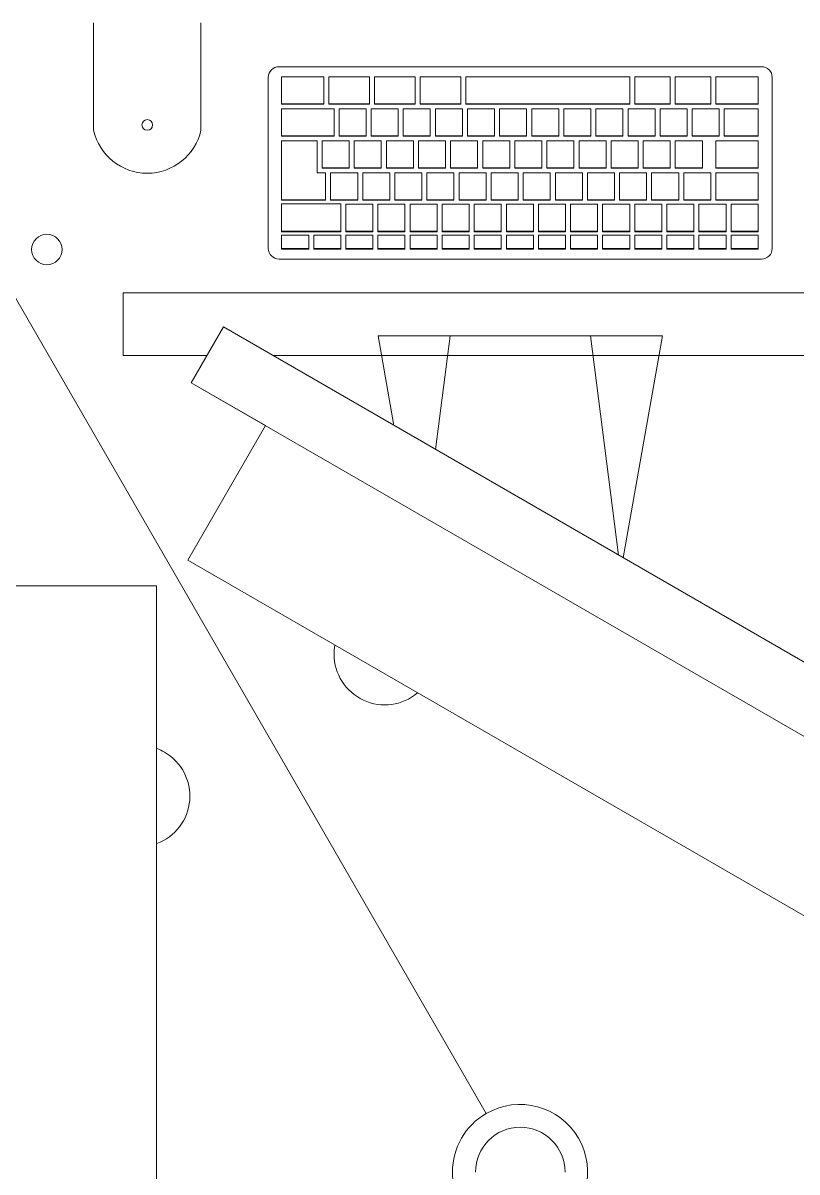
# Model space of a CAD drawing. Header units: millimetres. Extents: x 155927 to 326028, y -36033 to 97293.
# Drawn here: x 178476 to 178934, y 18002 to 18682 of the extents above; entities that cross this region are included whole.
import ezdxf

# ---------------------------------------------------------------- set-up
doc = ezdxf.new("R2010")
doc.units = ezdxf.units.MM
doc.header["$MEASUREMENT"] = 0
for name, color, linetype, lineweight in [('A-GENM', 8, 'CONTINUOUS', 9), ('E-ELEC-EQPM', 8, 'CONTINUOUS', 9), ('I-FURN', 8, 'CONTINUOUS', 9)]:
    doc.layers.add(name, color=color, linetype=linetype, lineweight=lineweight)

msp = doc.modelspace()

# ---------------------------------------------------------------- linework, layer by layer
at = {"layer": 'A-GENM'}
for p, q in [((178518.01, 18681.98), (178518.01, 18618.48)), ((178581.51, 18618.48), (178581.51, 18681.98)), ((178913.27, 18656.1), (178627.74, 18656.1)), ((178621.39, 18649.75), (178621.39, 18548.59)), ((178654.27, 18650.11), (178629.27, 18650.11)), ((178629.27, 18650.11), (178629.27, 18634.17)), ((178654.27, 18634.17), (178654.27, 18650.11)), ((178681.27, 18650.11), (178657.27, 18650.11)), ((178657.27, 18650.11), (178657.27, 18634.17)), ((178681.27, 18634.17), (178681.27, 18650.11)), ((178708.27, 18650.11), (178684.27, 18650.11)), ((178684.27, 18650.11), (178684.27, 18634.17)), ((178708.27, 18634.17), (178708.27, 18650.11)), ((178735.27, 18650.11), (178711.27, 18650.11)), ((178711.27, 18650.11), (178711.27, 18634.17)), ((178735.27, 18634.17), (178735.27, 18650.11)), ((178738.27, 18650.11), (178738.27, 18634.17)), ((178835.27, 18650.11), (178738.27, 18650.11)), ((178835.27, 18634.17), (178835.27, 18650.11)), ((178838.27, 18650.11), (178838.27, 18634.17)), ((178859.27, 18650.11), (178838.27, 18650.11)), ((178859.27, 18634.17), (178859.27, 18650.11)), ((178862.27, 18650.11), (178862.27, 18634.17)), ((178883.27, 18650.11), (178862.27, 18650.11)), ((178883.27, 18634.17), (178883.27, 18650.11)), ((178886.27, 18650.11), (178886.27, 18634.17)), ((178911.27, 18650.11), (178886.27, 18650.11)), ((178911.27, 18634.17), (178911.27, 18650.11)), ((178919.62, 18548.59), (178919.62, 18649.75)), ((178629.27, 18634.17), (178654.27, 18634.17)), ((178629.27, 18633.89), (178629.27, 18634.17)), ((178654.27, 18633.89), (178629.27, 18633.89)), ((178629.27, 18631.2), (178629.27, 18615.24)), ((178660.27, 18631.2), (178629.27, 18631.2)), ((178654.27, 18633.89), (178654.27, 18634.17)), ((178657.27, 18634.17), (178681.27, 18634.17)), ((178657.27, 18633.89), (178657.27, 18634.17)), ((178681.27, 18633.89), (178657.27, 18633.89)), ((178660.27, 18615.24), (178660.27, 18631.2)), ((178663.27, 18631.2), (178663.27, 18615.24)), ((178679.27, 18631.2), (178663.27, 18631.2)), ((178679.27, 18615.24), (178679.27, 18631.2)), ((178681.27, 18633.89), (178681.27, 18634.17)), ((178682.27, 18631.2), (178682.27, 18615.24)), ((178698.27, 18631.2), (178682.27, 18631.2)), ((178684.27, 18634.17), (178708.27, 18634.17)), ((178684.27, 18633.89), (178684.27, 18634.17)), ((178708.27, 18633.89), (178684.27, 18633.89)), ((178698.27, 18615.24), (178698.27, 18631.2)), ((178701.27, 18631.2), (178701.27, 18615.24)), ((178717.27, 18631.2), (178701.27, 18631.2)), ((178708.27, 18633.89), (178708.27, 18634.17)), ((178711.27, 18634.17), (178735.27, 18634.17)), ((178711.27, 18633.89), (178711.27, 18634.17)), ((178735.27, 18633.89), (178711.27, 18633.89)), ((178717.27, 18615.24), (178717.27, 18631.2)), ((178720.27, 18631.2), (178720.27, 18615.24)), ((178736.27, 18631.2), (178720.27, 18631.2)), ((178735.27, 18633.89), (178735.27, 18634.17)), ((178736.27, 18615.24), (178736.27, 18631.2)), ((178738.27, 18634.17), (178835.27, 18634.17)), ((178738.27, 18633.89), (178738.27, 18634.17)), ((178835.27, 18633.89), (178738.27, 18633.89)), ((178739.27, 18631.2), (178739.27, 18615.24)), ((178755.27, 18631.2), (178739.27, 18631.2)), ((178755.27, 18615.24), (178755.27, 18631.2)), ((178758.27, 18631.2), (178758.27, 18615.24)), ((178774.27, 18631.2), (178758.27, 18631.2)), ((178774.27, 18615.24), (178774.27, 18631.2)), ((178777.27, 18631.2), (178777.27, 18615.24)), ((178793.27, 18631.2), (178777.27, 18631.2)), ((178793.27, 18615.24), (178793.27, 18631.2)), ((178796.27, 18631.2), (178796.27, 18615.24)), ((178812.27, 18631.2), (178796.27, 18631.2)), ((178812.27, 18615.24), (178812.27, 18631.2)), ((178815.27, 18631.2), (178815.27, 18615.24)), ((178831.27, 18631.2), (178815.27, 18631.2)), ((178831.27, 18615.24), (178831.27, 18631.2)), ((178834.27, 18631.2), (178834.27, 18615.24)), ((178850.27, 18631.2), (178834.27, 18631.2)), ((178835.27, 18633.89), (178835.27, 18634.17)), ((178838.27, 18634.17), (178859.27, 18634.17)), ((178838.27, 18633.89), (178838.27, 18634.17)), ((178859.27, 18633.89), (178838.27, 18633.89)), ((178850.27, 18615.24), (178850.27, 18631.2)), ((178853.27, 18631.2), (178853.27, 18615.24)), ((178869.27, 18631.2), (178853.27, 18631.2)), ((178859.27, 18633.89), (178859.27, 18634.17)), ((178862.27, 18634.17), (178883.27, 18634.17)), ((178862.27, 18633.89), (178862.27, 18634.17)), ((178883.27, 18633.89), (178862.27, 18633.89)), ((178869.27, 18615.24), (178869.27, 18631.2)), ((178872.27, 18631.2), (178872.27, 18615.24)), ((178888.27, 18631.2), (178872.27, 18631.2)), ((178883.27, 18633.89), (178883.27, 18634.17)), ((178886.27, 18634.17), (178911.27, 18634.17)), ((178886.27, 18633.89), (178886.27, 18634.17)), ((178911.27, 18633.89), (178886.27, 18633.89)), ((178888.27, 18615.24), (178888.27, 18631.2)), ((178911.27, 18633.89), (178911.27, 18634.17)), ((178891.27, 18631.18), (178891.27, 18615.24)), ((178911.27, 18631.18), (178891.27, 18631.18)), ((178911.27, 18615.24), (178911.27, 18631.18)), ((178629.27, 18615.24), (178660.27, 18615.24)), ((178629.27, 18614.97), (178629.27, 18615.24)), ((178660.27, 18614.97), (178629.27, 18614.97)), ((178650.27, 18612.28), (178629.27, 18612.28)), ((178629.27, 18612.28), (178629.27, 18577.39)), ((178650.27, 18593.35), (178650.27, 18612.28)), ((178653.27, 18612.28), (178653.27, 18596.32)), ((178669.27, 18612.28), (178653.27, 18612.28)), ((178660.27, 18614.97), (178660.27, 18615.24)), ((178663.27, 18615.24), (178679.27, 18615.24)), ((178663.27, 18614.97), (178663.27, 18615.24)), ((178679.27, 18614.97), (178663.27, 18614.97)), ((178669.27, 18596.32), (178669.27, 18612.28)), ((178672.27, 18612.28), (178672.27, 18596.32)), ((178688.27, 18612.28), (178672.27, 18612.28)), ((178679.27, 18614.97), (178679.27, 18615.24)), ((178682.27, 18615.24), (178698.27, 18615.24)), ((178682.27, 18614.97), (178682.27, 18615.24)), ((178698.27, 18614.97), (178682.27, 18614.97)), ((178688.27, 18596.32), (178688.27, 18612.28)), ((178691.27, 18612.28), (178691.27, 18596.32)), ((178707.27, 18612.28), (178691.27, 18612.28)), ((178698.27, 18614.97), (178698.27, 18615.24)), ((178701.27, 18615.24), (178717.27, 18615.24)), ((178701.27, 18614.97), (178701.27, 18615.24)), ((178717.27, 18614.97), (178701.27, 18614.97)), ((178707.27, 18596.32), (178707.27, 18612.28)), ((178710.27, 18612.28), (178710.27, 18596.32)), ((178726.27, 18612.28), (178710.27, 18612.28)), ((178717.27, 18614.97), (178717.27, 18615.24)), ((178720.27, 18615.24), (178736.27, 18615.24)), ((178720.27, 18614.97), (178720.27, 18615.24)), ((178736.27, 18614.97), (178720.27, 18614.97)), ((178726.27, 18596.32), (178726.27, 18612.28)), ((178729.27, 18612.28), (178729.27, 18596.32)), ((178745.27, 18612.28), (178729.27, 18612.28)), ((178736.27, 18614.97), (178736.27, 18615.24)), ((178739.27, 18615.24), (178755.27, 18615.24)), ((178739.27, 18614.97), (178739.27, 18615.24)), ((178755.27, 18614.97), (178739.27, 18614.97)), ((178745.27, 18596.32), (178745.27, 18612.28)), ((178748.27, 18612.28), (178748.27, 18596.32)), ((178764.27, 18612.28), (178748.27, 18612.28)), ((178755.27, 18614.97), (178755.27, 18615.24)), ((178758.27, 18615.24), (178774.27, 18615.24)), ((178758.27, 18614.97), (178758.27, 18615.24)), ((178774.27, 18614.97), (178758.27, 18614.97)), ((178764.27, 18596.32), (178764.27, 18612.28)), ((178767.27, 18612.28), (178767.27, 18596.32)), ((178783.27, 18612.28), (178767.27, 18612.28)), ((178774.27, 18614.97), (178774.27, 18615.24)), ((178777.27, 18615.24), (178793.27, 18615.24)), ((178777.27, 18614.97), (178777.27, 18615.24)), ((178793.27, 18614.97), (178777.27, 18614.97)), ((178783.27, 18596.32), (178783.27, 18612.28)), ((178786.27, 18612.28), (178786.27, 18596.32)), ((178802.27, 18612.28), (178786.27, 18612.28)), ((178793.27, 18614.97), (178793.27, 18615.24)), ((178796.27, 18615.24), (178812.27, 18615.24)), ((178796.27, 18614.97), (178796.27, 18615.24)), ((178812.27, 18614.97), (178796.27, 18614.97)), ((178802.27, 18596.32), (178802.27, 18612.28)), ((178805.27, 18612.28), (178805.27, 18596.32)), ((178821.27, 18612.28), (178805.27, 18612.28)), ((178812.27, 18614.97), (178812.27, 18615.24)), ((178815.27, 18615.24), (178831.27, 18615.24)), ((178815.27, 18614.97), (178815.27, 18615.24)), ((178831.27, 18614.97), (178815.27, 18614.97)), ((178821.27, 18596.32), (178821.27, 18612.28)), ((178824.27, 18612.28), (178824.27, 18596.32)), ((178840.27, 18612.28), (178824.27, 18612.28)), ((178831.27, 18614.97), (178831.27, 18615.24)), ((178834.27, 18615.24), (178850.27, 18615.24)), ((178834.27, 18614.97), (178834.27, 18615.24)), ((178850.27, 18614.97), (178834.27, 18614.97)), ((178840.27, 18596.32), (178840.27, 18612.28)), ((178843.27, 18612.28), (178843.27, 18596.32)), ((178859.27, 18612.28), (178843.27, 18612.28)), ((178850.27, 18614.97), (178850.27, 18615.24)), ((178853.27, 18615.24), (178869.27, 18615.24)), ((178853.27, 18614.97), (178853.27, 18615.24)), ((178869.27, 18614.97), (178853.27, 18614.97)), ((178859.27, 18596.32), (178859.27, 18612.28)), ((178862.27, 18612.28), (178862.27, 18596.32)), ((178878.27, 18612.28), (178862.27, 18612.28)), ((178869.27, 18614.97), (178869.27, 18615.24)), ((178872.27, 18615.24), (178888.27, 18615.24)), ((178872.27, 18614.97), (178872.27, 18615.24)), ((178888.27, 18614.97), (178872.27, 18614.97)), ((178878.27, 18596.32), (178878.27, 18612.28)), ((178886.27, 18612.26), (178886.27, 18596.32)), ((178911.27, 18612.26), (178886.27, 18612.26)), ((178888.27, 18614.97), (178888.27, 18615.24)), ((178891.27, 18615.24), (178911.27, 18615.24)), ((178891.27, 18614.97), (178891.27, 18615.24)), ((178911.27, 18614.97), (178891.27, 18614.97)), ((178911.27, 18614.97), (178911.27, 18615.24)), ((178911.27, 18596.32), (178911.27, 18612.26)), ((178655.27, 18593.35), (178650.27, 18593.35)), ((178653.27, 18596.32), (178669.27, 18596.32)), ((178653.27, 18596.04), (178653.27, 18596.32)), ((178669.27, 18596.04), (178653.27, 18596.04)), ((178655.27, 18577.39), (178655.27, 18593.35)), ((178658.27, 18593.35), (178658.27, 18577.39)), ((178674.27, 18593.35), (178658.27, 18593.35)), ((178669.27, 18596.04), (178669.27, 18596.32)), ((178672.27, 18596.32), (178688.27, 18596.32)), ((178672.27, 18596.04), (178672.27, 18596.32)), ((178688.27, 18596.04), (178672.27, 18596.04)), ((178674.27, 18577.39), (178674.27, 18593.35)), ((178677.27, 18593.35), (178677.27, 18577.39)), ((178693.27, 18593.35), (178677.27, 18593.35)), ((178688.27, 18596.04), (178688.27, 18596.32)), ((178691.27, 18596.32), (178707.27, 18596.32)), ((178691.27, 18596.04), (178691.27, 18596.32)), ((178707.27, 18596.04), (178691.27, 18596.04)), ((178693.27, 18577.39), (178693.27, 18593.35)), ((178696.27, 18593.35), (178696.27, 18577.39)), ((178712.27, 18593.35), (178696.27, 18593.35)), ((178707.27, 18596.04), (178707.27, 18596.32)), ((178710.27, 18596.32), (178726.27, 18596.32)), ((178710.27, 18596.04), (178710.27, 18596.32)), ((178726.27, 18596.04), (178710.27, 18596.04)), ((178712.27, 18577.39), (178712.27, 18593.35)), ((178715.27, 18593.35), (178715.27, 18577.39)), ((178731.27, 18593.35), (178715.27, 18593.35)), ((178726.27, 18596.04), (178726.27, 18596.32)), ((178729.27, 18596.32), (178745.27, 18596.32)), ((178729.27, 18596.04), (178729.27, 18596.32)), ((178745.27, 18596.04), (178729.27, 18596.04)), ((178731.27, 18577.39), (178731.27, 18593.35)), ((178734.27, 18593.35), (178734.27, 18577.39)), ((178750.27, 18593.35), (178734.27, 18593.35)), ((178745.27, 18596.04), (178745.27, 18596.32)), ((178748.27, 18596.32), (178764.27, 18596.32)), ((178748.27, 18596.04), (178748.27, 18596.32)), ((178764.27, 18596.04), (178748.27, 18596.04)), ((178750.27, 18577.39), (178750.27, 18593.35)), ((178753.27, 18593.35), (178753.27, 18577.39)), ((178769.27, 18593.35), (178753.27, 18593.35)), ((178764.27, 18596.04), (178764.27, 18596.32)), ((178767.27, 18596.32), (178783.27, 18596.32)), ((178767.27, 18596.04), (178767.27, 18596.32)), ((178783.27, 18596.04), (178767.27, 18596.04)), ((178769.27, 18577.39), (178769.27, 18593.35)), ((178772.27, 18593.35), (178772.27, 18577.39)), ((178788.27, 18593.35), (178772.27, 18593.35)), ((178783.27, 18596.04), (178783.27, 18596.32)), ((178786.27, 18596.32), (178802.27, 18596.32)), ((178786.27, 18596.04), (178786.27, 18596.32)), ((178802.27, 18596.04), (178786.27, 18596.04)), ((178788.27, 18577.39), (178788.27, 18593.35)), ((178791.27, 18593.35), (178791.27, 18577.39)), ((178807.27, 18593.35), (178791.27, 18593.35)), ((178802.27, 18596.04), (178802.27, 18596.32)), ((178805.27, 18596.32), (178821.27, 18596.32)), ((178805.27, 18596.04), (178805.27, 18596.32)), ((178821.27, 18596.04), (178805.27, 18596.04)), ((178807.27, 18577.39), (178807.27, 18593.35)), ((178810.27, 18593.35), (178810.27, 18577.39)), ((178826.27, 18593.35), (178810.27, 18593.35)), ((178821.27, 18596.04), (178821.27, 18596.32)), ((178824.27, 18596.32), (178840.27, 18596.32)), ((178824.27, 18596.04), (178824.27, 18596.32)), ((178840.27, 18596.04), (178824.27, 18596.04)), ((178826.27, 18577.39), (178826.27, 18593.35)), ((178829.27, 18593.35), (178829.27, 18577.39)), ((178845.27, 18593.35), (178829.27, 18593.35)), ((178840.27, 18596.04), (178840.27, 18596.32)), ((178843.27, 18596.32), (178859.27, 18596.32)), ((178843.27, 18596.04), (178843.27, 18596.32)), ((178859.27, 18596.04), (178843.27, 18596.04)), ((178845.27, 18577.39), (178845.27, 18593.35)), ((178848.27, 18593.35), (178848.27, 18577.39)), ((178864.27, 18593.35), (178848.27, 18593.35)), ((178859.27, 18596.04), (178859.27, 18596.32)), ((178862.27, 18596.32), (178878.27, 18596.32)), ((178862.27, 18596.04), (178862.27, 18596.32)), ((178878.27, 18596.04), (178862.27, 18596.04)), ((178864.27, 18577.39), (178864.27, 18593.35)), ((178867.27, 18593.35), (178867.27, 18577.39)), ((178883.27, 18593.35), (178867.27, 18593.35)), ((178878.27, 18596.04), (178878.27, 18596.32)), ((178883.27, 18577.39), (178883.27, 18593.35)), ((178886.27, 18596.32), (178911.27, 18596.32)), ((178886.27, 18596.04), (178886.27, 18596.32)), ((178911.27, 18596.04), (178886.27, 18596.04)), ((178886.27, 18593.33), (178886.27, 18577.39)), ((178911.27, 18593.33), (178886.27, 18593.33)), ((178911.27, 18596.04), (178911.27, 18596.32)), ((178911.27, 18577.39), (178911.27, 18593.33)), ((178629.27, 18577.39), (178655.27, 18577.39)), ((178629.27, 18577.11), (178629.27, 18577.39)), ((178655.27, 18577.11), (178629.27, 18577.11)), ((178655.27, 18577.11), (178655.27, 18577.39)), ((178658.27, 18577.39), (178674.27, 18577.39)), ((178658.27, 18577.11), (178658.27, 18577.39)), ((178674.27, 18577.11), (178658.27, 18577.11)), ((178674.27, 18577.11), (178674.27, 18577.39)), ((178677.27, 18577.39), (178693.27, 18577.39)), ((178677.27, 18577.11), (178677.27, 18577.39)), ((178693.27, 18577.11), (178677.27, 18577.11)), ((178693.27, 18577.11), (178693.27, 18577.39)), ((178696.27, 18577.39), (178712.27, 18577.39)), ((178696.27, 18577.11), (178696.27, 18577.39)), ((178712.27, 18577.11), (178696.27, 18577.11)), ((178712.27, 18577.11), (178712.27, 18577.39)), ((178715.27, 18577.39), (178731.27, 18577.39)), ((178715.27, 18577.11), (178715.27, 18577.39)), ((178731.27, 18577.11), (178715.27, 18577.11)), ((178731.27, 18577.11), (178731.27, 18577.39)), ((178734.27, 18577.39), (178750.27, 18577.39)), ((178734.27, 18577.11), (178734.27, 18577.39)), ((178750.27, 18577.11), (178734.27, 18577.11)), ((178750.27, 18577.11), (178750.27, 18577.39)), ((178753.27, 18577.39), (178769.27, 18577.39)), ((178753.27, 18577.11), (178753.27, 18577.39)), ((178769.27, 18577.11), (178753.27, 18577.11)), ((178769.27, 18577.11), (178769.27, 18577.39)), ((178772.27, 18577.39), (178788.27, 18577.39)), ((178772.27, 18577.11), (178772.27, 18577.39)), ((178788.27, 18577.11), (178772.27, 18577.11)), ((178788.27, 18577.11), (178788.27, 18577.39)), ((178791.27, 18577.39), (178807.27, 18577.39)), ((178791.27, 18577.11), (178791.27, 18577.39)), ((178807.27, 18577.11), (178791.27, 18577.11)), ((178807.27, 18577.11), (178807.27, 18577.39)), ((178810.27, 18577.39), (178826.27, 18577.39)), ((178810.27, 18577.11), (178810.27, 18577.39)), ((178826.27, 18577.11), (178810.27, 18577.11)), ((178826.27, 18577.11), (178826.27, 18577.39)), ((178829.27, 18577.39), (178845.27, 18577.39)), ((178829.27, 18577.11), (178829.27, 18577.39)), ((178845.27, 18577.11), (178829.27, 18577.11)), ((178845.27, 18577.11), (178845.27, 18577.39)), ((178848.27, 18577.39), (178864.27, 18577.39)), ((178848.27, 18577.11), (178848.27, 18577.39)), ((178864.27, 18577.11), (178848.27, 18577.11)), ((178864.27, 18577.11), (178864.27, 18577.39)), ((178867.27, 18577.39), (178883.27, 18577.39)), ((178867.27, 18577.11), (178867.27, 18577.39)), ((178883.27, 18577.11), (178867.27, 18577.11)), ((178883.27, 18577.11), (178883.27, 18577.39)), ((178886.27, 18577.39), (178911.27, 18577.39)), ((178886.27, 18577.11), (178886.27, 18577.39)), ((178911.27, 18577.11), (178886.27, 18577.11)), ((178911.27, 18577.11), (178911.27, 18577.39)), ((178664.27, 18574.98), (178629.27, 18574.98)), ((178629.27, 18574.98), (178629.27, 18558.74)), ((178664.27, 18558.74), (178664.27, 18574.98)), ((178667.27, 18574.7), (178667.27, 18558.74)), ((178683.27, 18574.7), (178667.27, 18574.7)), ((178683.27, 18558.74), (178683.27, 18574.7)), ((178686.27, 18574.7), (178686.27, 18558.74)), ((178702.27, 18574.7), (178686.27, 18574.7)), ((178702.27, 18558.74), (178702.27, 18574.7)), ((178705.27, 18574.7), (178705.27, 18558.74)), ((178721.27, 18574.7), (178705.27, 18574.7)), ((178721.27, 18558.74), (178721.27, 18574.7)), ((178724.27, 18574.7), (178724.27, 18558.74)), ((178740.27, 18574.7), (178724.27, 18574.7)), ((178740.27, 18558.74), (178740.27, 18574.7)), ((178743.27, 18574.7), (178743.27, 18558.74)), ((178759.27, 18574.7), (178743.27, 18574.7)), ((178759.27, 18558.74), (178759.27, 18574.7)), ((178762.27, 18574.7), (178762.27, 18558.74)), ((178778.27, 18574.7), (178762.27, 18574.7)), ((178778.27, 18558.74), (178778.27, 18574.7)), ((178781.27, 18574.7), (178781.27, 18558.74)), ((178797.27, 18574.7), (178781.27, 18574.7)), ((178797.27, 18558.74), (178797.27, 18574.7)), ((178800.27, 18574.7), (178800.27, 18558.74)), ((178816.27, 18574.7), (178800.27, 18574.7)), ((178816.27, 18558.74), (178816.27, 18574.7)), ((178819.27, 18574.7), (178819.27, 18558.74)), ((178835.27, 18574.7), (178819.27, 18574.7)), ((178835.27, 18558.74), (178835.27, 18574.7)), ((178838.27, 18574.7), (178838.27, 18558.74)), ((178854.27, 18574.7), (178838.27, 18574.7)), ((178854.27, 18558.74), (178854.27, 18574.7)), ((178857.27, 18574.7), (178857.27, 18558.74)), ((178873.27, 18574.7), (178857.27, 18574.7)), ((178873.27, 18558.74), (178873.27, 18574.7)), ((178876.27, 18574.7), (178876.27, 18558.74)), ((178892.27, 18574.7), (178876.27, 18574.7)), ((178892.27, 18558.74), (178892.27, 18574.7)), ((178895.27, 18574.7), (178895.27, 18558.74)), ((178911.27, 18574.7), (178895.27, 18574.7)), ((178911.27, 18558.74), (178911.27, 18574.7)), ((178629.27, 18558.74), (178664.27, 18558.74)), ((178629.27, 18558.46), (178629.27, 18558.74)), ((178664.27, 18558.46), (178629.27, 18558.46)), ((178629.27, 18556.48), (178629.27, 18548.5)), ((178645.27, 18556.48), (178629.27, 18556.48)), ((178645.27, 18548.5), (178645.27, 18556.48)), ((178648.27, 18556.48), (178648.27, 18548.5)), ((178664.27, 18556.48), (178648.27, 18556.48)), ((178664.27, 18558.46), (178664.27, 18558.74)), ((178664.27, 18548.5), (178664.27, 18556.48)), ((178667.27, 18558.74), (178683.27, 18558.74)), ((178667.27, 18558.46), (178667.27, 18558.74)), ((178683.27, 18558.46), (178667.27, 18558.46)), ((178667.27, 18556.48), (178667.27, 18548.5)), ((178683.27, 18556.48), (178667.27, 18556.48)), ((178683.27, 18558.46), (178683.27, 18558.74)), ((178683.27, 18548.5), (178683.27, 18556.48)), ((178686.27, 18558.74), (178702.27, 18558.74)), ((178686.27, 18558.46), (178686.27, 18558.74)), ((178702.27, 18558.46), (178686.27, 18558.46)), ((178686.27, 18556.48), (178686.27, 18548.5)), ((178702.27, 18556.48), (178686.27, 18556.48)), ((178702.27, 18558.46), (178702.27, 18558.74)), ((178702.27, 18548.5), (178702.27, 18556.48)), ((178705.27, 18558.74), (178721.27, 18558.74)), ((178705.27, 18558.46), (178705.27, 18558.74)), ((178721.27, 18558.46), (178705.27, 18558.46)), ((178705.27, 18556.48), (178705.27, 18548.5)), ((178721.27, 18556.48), (178705.27, 18556.48)), ((178721.27, 18558.46), (178721.27, 18558.74)), ((178721.27, 18548.5), (178721.27, 18556.48)), ((178724.27, 18558.74), (178740.27, 18558.74)), ((178724.27, 18558.46), (178724.27, 18558.74)), ((178740.27, 18558.46), (178724.27, 18558.46)), ((178724.27, 18556.48), (178724.27, 18548.5)), ((178740.27, 18556.48), (178724.27, 18556.48)), ((178740.27, 18558.46), (178740.27, 18558.74)), ((178740.27, 18548.5), (178740.27, 18556.48)), ((178743.27, 18558.74), (178759.27, 18558.74)), ((178743.27, 18558.46), (178743.27, 18558.74)), ((178759.27, 18558.46), (178743.27, 18558.46)), ((178743.27, 18556.48), (178743.27, 18548.5)), ((178759.27, 18556.48), (178743.27, 18556.48)), ((178759.27, 18558.46), (178759.27, 18558.74)), ((178759.27, 18548.5), (178759.27, 18556.48)), ((178762.27, 18558.74), (178778.27, 18558.74)), ((178762.27, 18558.46), (178762.27, 18558.74)), ((178778.27, 18558.46), (178762.27, 18558.46)), ((178762.27, 18556.48), (178762.27, 18548.5)), ((178778.27, 18556.48), (178762.27, 18556.48)), ((178778.27, 18558.46), (178778.27, 18558.74)), ((178778.27, 18548.5), (178778.27, 18556.48)), ((178781.27, 18558.74), (178797.27, 18558.74)), ((178781.27, 18558.46), (178781.27, 18558.74)), ((178797.27, 18558.46), (178781.27, 18558.46)), ((178781.27, 18556.48), (178781.27, 18548.5)), ((178797.27, 18556.48), (178781.27, 18556.48)), ((178797.27, 18558.46), (178797.27, 18558.74)), ((178797.27, 18548.5), (178797.27, 18556.48)), ((178800.27, 18558.74), (178816.27, 18558.74)), ((178800.27, 18558.46), (178800.27, 18558.74)), ((178816.27, 18558.46), (178800.27, 18558.46)), ((178800.27, 18556.48), (178800.27, 18548.5)), ((178816.27, 18556.48), (178800.27, 18556.48)), ((178816.27, 18558.46), (178816.27, 18558.74)), ((178816.27, 18548.5), (178816.27, 18556.48)), ((178819.27, 18558.74), (178835.27, 18558.74)), ((178819.27, 18558.46), (178819.27, 18558.74)), ((178835.27, 18558.46), (178819.27, 18558.46)), ((178819.27, 18556.48), (178819.27, 18548.5)), ((178835.27, 18556.48), (178819.27, 18556.48)), ((178835.27, 18558.46), (178835.27, 18558.74)), ((178835.27, 18548.5), (178835.27, 18556.48)), ((178838.27, 18558.74), (178854.27, 18558.74)), ((178838.27, 18558.46), (178838.27, 18558.74)), ((178854.27, 18558.46), (178838.27, 18558.46)), ((178838.27, 18556.48), (178838.27, 18548.5)), ((178854.27, 18556.48), (178838.27, 18556.48)), ((178854.27, 18558.46), (178854.27, 18558.74)), ((178854.27, 18548.5), (178854.27, 18556.48)), ((178857.27, 18558.74), (178873.27, 18558.74)), ((178857.27, 18558.46), (178857.27, 18558.74)), ((178873.27, 18558.46), (178857.27, 18558.46)), ((178857.27, 18556.48), (178857.27, 18548.5)), ((178873.27, 18556.48), (178857.27, 18556.48)), ((178873.27, 18558.46), (178873.27, 18558.74)), ((178873.27, 18548.5), (178873.27, 18556.48)), ((178876.27, 18558.74), (178892.27, 18558.74)), ((178876.27, 18558.46), (178876.27, 18558.74)), ((178892.27, 18558.46), (178876.27, 18558.46)), ((178876.27, 18556.48), (178876.27, 18548.5)), ((178892.27, 18556.48), (178876.27, 18556.48)), ((178892.27, 18558.46), (178892.27, 18558.74)), ((178892.27, 18548.5), (178892.27, 18556.48)), ((178895.27, 18558.74), (178911.27, 18558.74)), ((178895.27, 18558.46), (178895.27, 18558.74)), ((178911.27, 18558.46), (178895.27, 18558.46)), ((178895.27, 18556.48), (178895.27, 18548.5)), ((178911.27, 18556.48), (178895.27, 18556.48)), ((178911.27, 18558.46), (178911.27, 18558.74)), ((178911.27, 18548.5), (178911.27, 18556.48)), ((178629.27, 18548.5), (178645.27, 18548.5)), ((178629.27, 18548.22), (178629.27, 18548.5)), ((178645.27, 18548.22), (178629.27, 18548.22)), ((178645.27, 18548.22), (178645.27, 18548.5)), ((178648.27, 18548.5), (178664.27, 18548.5)), ((178648.27, 18548.22), (178648.27, 18548.5)), ((178664.27, 18548.22), (178648.27, 18548.22)), ((178664.27, 18548.22), (178664.27, 18548.5)), ((178667.27, 18548.5), (178683.27, 18548.5)), ((178667.27, 18548.22), (178667.27, 18548.5)), ((178683.27, 18548.22), (178667.27, 18548.22)), ((178683.27, 18548.22), (178683.27, 18548.5)), ((178686.27, 18548.5), (178702.27, 18548.5)), ((178686.27, 18548.22), (178686.27, 18548.5)), ((178702.27, 18548.22), (178686.27, 18548.22)), ((178702.27, 18548.22), (178702.27, 18548.5)), ((178705.27, 18548.5), (178721.27, 18548.5)), ((178705.27, 18548.22), (178705.27, 18548.5)), ((178721.27, 18548.22), (178705.27, 18548.22)), ((178721.27, 18548.22), (178721.27, 18548.5)), ((178724.27, 18548.5), (178740.27, 18548.5)), ((178724.27, 18548.22), (178724.27, 18548.5)), ((178740.27, 18548.22), (178724.27, 18548.22)), ((178740.27, 18548.22), (178740.27, 18548.5)), ((178743.27, 18548.5), (178759.27, 18548.5)), ((178743.27, 18548.22), (178743.27, 18548.5)), ((178759.27, 18548.22), (178743.27, 18548.22)), ((178759.27, 18548.22), (178759.27, 18548.5)), ((178762.27, 18548.5), (178778.27, 18548.5)), ((178762.27, 18548.22), (178762.27, 18548.5)), ((178778.27, 18548.22), (178762.27, 18548.22)), ((178778.27, 18548.22), (178778.27, 18548.5)), ((178781.27, 18548.5), (178797.27, 18548.5)), ((178781.27, 18548.22), (178781.27, 18548.5)), ((178797.27, 18548.22), (178781.27, 18548.22)), ((178797.27, 18548.22), (178797.27, 18548.5)), ((178800.27, 18548.5), (178816.27, 18548.5)), ((178800.27, 18548.22), (178800.27, 18548.5)), ((178816.27, 18548.22), (178800.27, 18548.22)), ((178816.27, 18548.22), (178816.27, 18548.5)), ((178819.27, 18548.5), (178835.27, 18548.5)), ((178819.27, 18548.22), (178819.27, 18548.5)), ((178835.27, 18548.22), (178819.27, 18548.22)), ((178835.27, 18548.22), (178835.27, 18548.5)), ((178838.27, 18548.5), (178854.27, 18548.5)), ((178838.27, 18548.22), (178838.27, 18548.5)), ((178854.27, 18548.22), (178838.27, 18548.22)), ((178854.27, 18548.22), (178854.27, 18548.5)), ((178857.27, 18548.5), (178873.27, 18548.5)), ((178857.27, 18548.22), (178857.27, 18548.5)), ((178873.27, 18548.22), (178857.27, 18548.22)), ((178873.27, 18548.22), (178873.27, 18548.5)), ((178876.27, 18548.5), (178892.27, 18548.5)), ((178876.27, 18548.22), (178876.27, 18548.5)), ((178892.27, 18548.22), (178876.27, 18548.22)), ((178892.27, 18548.22), (178892.27, 18548.5)), ((178895.27, 18548.5), (178911.27, 18548.5)), ((178895.27, 18548.22), (178895.27, 18548.5)), ((178911.27, 18548.22), (178895.27, 18548.22)), ((178911.27, 18548.22), (178911.27, 18548.5)), ((178627.74, 18542.24), (178913.27, 18542.24))]:
    msp.add_line(p, q, dxfattribs=at)
for centre, radius, start, end in [((178627.74, 18649.75), 6.35, 90, 180), ((178913.27, 18649.75), 6.35, 0, 90), ((178549.76, 18621.63), 3.16, 0, 180), ((178549.76, 18625.62), 32.54, 192.68038, 347.31962), ((178549.76, 18621.63), 3.16, 180, 0), ((178627.74, 18548.59), 6.35, 180, 270), ((178913.27, 18548.59), 6.35, 270, 0)]:
    msp.add_arc(centre, radius, start, end, dxfattribs=at)
at = {"layer": 'E-ELEC-EQPM'}
for p, q in [((178575.73, 18469.09), (178594.78, 18502.09)), ((178575.73, 18469.09), (178594.78, 18502.09)), ((178594.78, 18502.09), (179287.6, 18102.09)), ((178594.78, 18502.09), (179287.6, 18102.09)), ((178619.72, 18443.69), (178575.73, 18469.09)), ((179268.55, 18069.09), (178575.73, 18469.09)), ((178573.77, 18364.1), (178619.72, 18443.69)), ((178573.77, 18364.1), (178619.72, 18443.69)), ((179178.6, 18014.9), (178573.77, 18364.1)), ((179178.6, 18014.9), (178573.77, 18364.1)), ((178463.38, 18348.95), (178555.28, 18348.95)), ((178463.38, 18348.95), (178555.28, 18348.95)), ((178555.28, 18348.95), (178555.28, 17650.55)), ((178555.28, 18348.95), (178555.28, 17650.55))]:
    msp.add_line(p, q, dxfattribs=at)
at = {"layer": 'I-FURN'}
for p, q in [((178750.33, 18036.64), (178195.31, 18997.92)), ((178195.31, 18997.92), (178750.33, 18036.64)), ((178535.56, 18485.15), (178535.56, 18522.24)), ((179005.46, 18522.24), (178535.56, 18522.24)), ((178686.35, 18496.84), (178854.66, 18496.84)), ((178695.72, 18443.81), (178686.35, 18496.84)), ((178728.94, 18496.84), (178720.34, 18429.59)), ((178812.08, 18496.84), (178828.67, 18367.04)), ((178854.66, 18496.84), (178831.49, 18365.42)), ((178535.56, 18485.15), (178585, 18485.15)), ((178624.11, 18485.15), (179005.46, 18485.15))]:
    msp.add_line(p, q, dxfattribs=at)
for centre, radius, start, end in [((178490.32, 18547.92), 9, 0, 180), ((178490.32, 18547.92), 9, 180, 0), ((178690.33, 18308.43), 30, 169.77024, 180), ((178690.33, 18308.43), 30, 180, 310.22976), ((178544.95, 18224.49), 30, 60.00282, 69.69206), ((178544.95, 18224.49), 30, 290.30789, 60.00282), ((178770.34, 18002), 40, 300.00141, 120.00141), ((178770.34, 18002), 40, 120.00141, 300.00141), ((178770.51, 18001.99), 26.51, 0, 180)]:
    msp.add_arc(centre, radius, start, end, dxfattribs=at)

doc.saveas('drawing.dxf')
